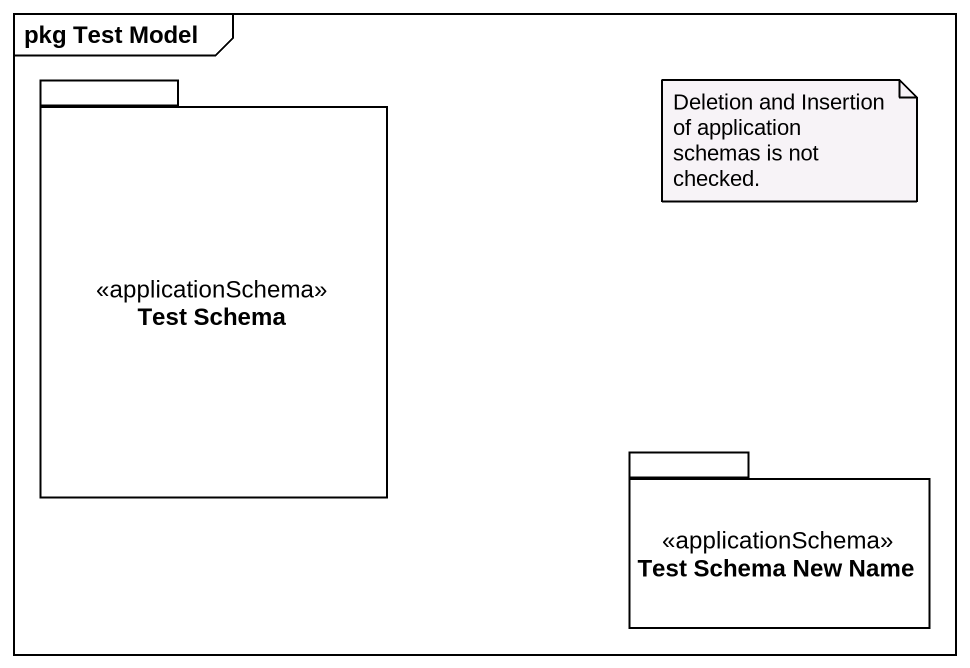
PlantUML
@startuml
mainframe pkg Test Model
package "Test Schema" as Test_Schema <<applicationSchema>> {
}
package "Test Schema New Name" as Test_Schema_New_Name <<applicationSchema>> {
}
note as N1
  Deletion and Insertion of application schemas is not checked.
end note
@enduml
